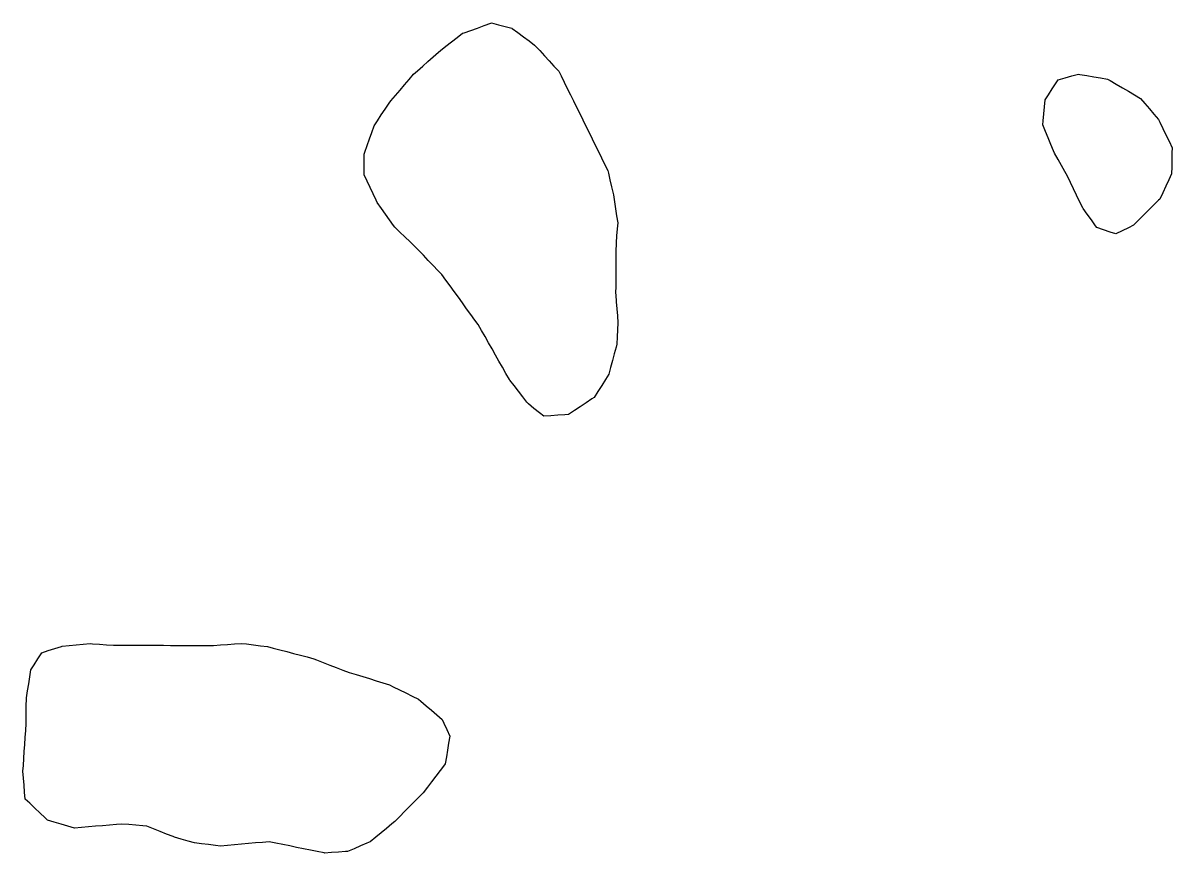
# Model space of a CAD drawing. Header units: millimetres. Extents: x 230 to 3347, y 514 to 5196.
# Drawn here: x 2293.1 to 2456.6, y 3226.2 to 3344.3 of the extents above; entities that cross this region are included whole.
import ezdxf

# ---------------------------------------------------------------- set-up
doc = ezdxf.new("R2010")
doc.units = ezdxf.units.MM
for name, color, linetype in [('ALL_HOLES', 1, 'Continuous'), ('OUTLINE_ISLAND_01_HOLE_178', 1, 'Continuous'), ('OUTLINE_ISLAND_01_HOLE_187', 1, 'Continuous'), ('OUTLINE_ISLAND_01_HOLE_188', 1, 'Continuous')]:
    doc.layers.add(name, color=color, linetype=linetype)

msp = doc.modelspace()

# ---------------------------------------------------------------- linework, layer by layer
at = {"layer": 'ALL_HOLES'}
for points in [[(2359.7884, 3344.2514), (2360.756, 3343.9989), (2361.7236, 3343.7465), (2362.6912, 3343.494), (2362.6972, 3343.4896), (2363.502, 3342.8961), (2364.3068, 3342.3025), (2365.1116, 3341.709), (2365.9164, 3341.1155), (2365.9553, 3341.0733), (2366.6333, 3340.3382), (2367.3112, 3339.6031), (2367.9891, 3338.868), (2368.6671, 3338.1329), (2369.345, 3337.3978), (2369.6669, 3336.7466), (2370.1101, 3335.8501), (2370.5532, 3334.9537), (2370.9964, 3334.0572), (2371.4395, 3333.1608), (2371.8827, 3332.2643), (2372.3258, 3331.3679), (2372.769, 3330.4714), (2373.2121, 3329.575), (2373.6553, 3328.6785), (2374.0984, 3327.7821), (2374.5416, 3326.8856), (2374.9847, 3325.9892), (2375.4279, 3325.0927), (2375.871, 3324.1963), (2376.3142, 3323.2998), (2376.4017, 3322.9215), (2376.6271, 3321.9472), (2376.8525, 3320.973), (2377.0778, 3319.9987), (2377.11, 3319.7965), (2377.2668, 3318.8088), (2377.4236, 3317.8212), (2377.5804, 3316.8336), (2377.7372, 3315.846), (2377.6654, 3315.0001), (2377.5808, 3314.0037), (2377.4962, 3313.0073), (2377.4948, 3312.8484), (2377.4858, 3311.8485), (2377.4768, 3310.8485), (2377.4678, 3309.8485), (2377.4587, 3308.8486), (2377.4497, 3307.8486), (2377.4407, 3306.8487), (2377.4317, 3305.8487), (2377.4522, 3305.5835), (2377.5292, 3304.5864), (2377.6062, 3303.5894), (2377.6833, 3302.5924), (2377.7603, 3301.5954), (2377.7134, 3300.6046), (2377.6662, 3299.6057), (2377.6189, 3298.6068), (2377.5, 3298.1702), (2377.2371, 3297.2054), (2376.9742, 3296.2406), (2376.7113, 3295.2758), (2376.4483, 3294.3109), (2375.9808, 3293.5634), (2375.4506, 3292.7156), (2374.9203, 3291.8678), (2374.39, 3291.0199), (2374.0677, 3290.8033), (2373.2378, 3290.2454), (2372.4078, 3289.6875), (2371.5779, 3289.1296), (2370.748, 3288.5717), (2370.2043, 3288.5348), (2369.2066, 3288.467), (2368.2089, 3288.3993), (2367.2112, 3288.3315), (2366.5864, 3288.83), (2365.8047, 3289.4536), (2365.023, 3290.0773), (2364.826, 3290.3294), (2364.2103, 3291.1173), (2363.5946, 3291.9053), (2362.9789, 3292.6933), (2362.3632, 3293.4812), (2362.3179, 3293.5612), (2361.8251, 3294.4314), (2361.3323, 3295.3015), (2360.8396, 3296.1717), (2360.3468, 3297.0418), (2359.854, 3297.912), (2359.3612, 3298.7821), (2358.8684, 3299.6523), (2358.3757, 3300.5224), (2357.8829, 3301.3926), (2357.4237, 3302.0186), (2356.8323, 3302.825), (2356.2409, 3303.6313), (2355.6494, 3304.4377), (2355.058, 3305.244), (2354.4666, 3306.0504), (2353.8752, 3306.8567), (2353.2837, 3307.6631), (2352.6923, 3308.4695), (2352.1532, 3309.0416), (2351.4675, 3309.7694), (2350.7817, 3310.4972), (2350.096, 3311.225), (2349.4102, 3311.9529), (2348.9033, 3312.4396), (2348.1819, 3313.1322), (2347.4606, 3313.8248), (2346.7393, 3314.5174), (2346.0179, 3315.21), (2345.8455, 3315.4521), (2345.2654, 3316.2667), (2344.6854, 3317.0812), (2344.1053, 3317.8958), (2343.5252, 3318.7104), (2343.3695, 3319.0455), (2342.9482, 3319.9524), (2342.5269, 3320.8593), (2342.1055, 3321.7662), (2341.6842, 3322.6731), (2341.675, 3323.5867), (2341.6649, 3324.5866), (2341.6548, 3325.5866), (2341.7582, 3325.8765), (2342.0941, 3326.8184), (2342.43, 3327.7603), (2342.7659, 3328.7022), (2343.1018, 3329.6441), (2343.5546, 3330.3376), (2344.1014, 3331.1749), (2344.6482, 3332.0121), (2345.1949, 3332.8494), (2345.4673, 3333.1716), (2346.113, 3333.9353), (2346.7586, 3334.6989), (2347.4043, 3335.4625), (2348.0499, 3336.2262), (2348.6955, 3336.9898), (2349.2421, 3337.4725), (2349.9916, 3338.1345), (2350.7412, 3338.7964), (2351.4907, 3339.4584), (2352.2403, 3340.1203), (2352.5102, 3340.33), (2353.2999, 3340.9434), (2354.0897, 3341.5569), (2354.8794, 3342.1703), (2355.6692, 3342.7837), (2355.9053, 3342.8678), (2356.8473, 3343.2035), (2357.7892, 3343.5391), (2358.7312, 3343.8747), (2359.6732, 3344.2104)], [(2440.4132, 3336.1887), (2441.378, 3336.4518), (2442.3427, 3336.715), (2443.3075, 3336.9781), (2443.4747, 3336.9498), (2444.4607, 3336.7829), (2445.4467, 3336.6161), (2446.4326, 3336.4492), (2447.4186, 3336.2823), (2447.7975, 3336.0606), (2448.6605, 3335.5555), (2449.5236, 3335.0505), (2450.3867, 3334.5454), (2451.2498, 3334.0404), (2452.1129, 3333.5353), (2452.7204, 3332.8277), (2453.3718, 3332.069), (2454.0233, 3331.3103), (2454.6747, 3330.5516), (2454.8722, 3330.136), (2455.3016, 3329.2329), (2455.731, 3328.3298), (2456.1603, 3327.4267), (2456.5897, 3326.5235), (2456.5797, 3325.7947), (2456.5661, 3324.7948), (2456.5525, 3323.7949), (2456.5388, 3322.795), (2456.1283, 3321.9311), (2455.6991, 3321.0279), (2455.2698, 3320.1247), (2454.8406, 3319.2215), (2454.6578, 3319.0379), (2453.9521, 3318.3294), (2453.2464, 3317.6209), (2452.5407, 3316.9124), (2451.835, 3316.2039), (2451.1293, 3315.4954), (2450.4031, 3315.1367), (2449.5065, 3314.6939), (2448.6098, 3314.2512), (2447.8032, 3314.5203), (2446.8546, 3314.8368), (2445.906, 3315.1533), (2445.7035, 3315.432), (2445.1158, 3316.241), (2444.528, 3317.05), (2443.9402, 3317.8591), (2443.8782, 3317.9881), (2443.445, 3318.8894), (2443.0119, 3319.7908), (2442.5787, 3320.6921), (2442.1456, 3321.5934), (2441.7124, 3322.4947), (2441.3605, 3323.1173), (2440.8684, 3323.9878), (2440.3763, 3324.8583), (2439.8842, 3325.7289), (2439.7435, 3326.0694), (2439.3618, 3326.9937), (2438.9801, 3327.918), (2438.5984, 3328.8422), (2438.2167, 3329.7665), (2438.2719, 3330.3578), (2438.3649, 3331.3535), (2438.4579, 3332.3491), (2438.5509, 3333.3448), (2439.0126, 3334.0499), (2439.5605, 3334.8865), (2440.1083, 3335.7231)], [(2293.4409, 3233.8962), (2293.3611, 3234.893), (2293.2813, 3235.8898), (2293.2016, 3236.8866), (2293.1218, 3237.8834), (2293.1745, 3238.6693), (2293.2414, 3239.6671), (2293.3082, 3240.6649), (2293.3751, 3241.6626), (2293.442, 3242.6604), (2293.5089, 3243.6581), (2293.5757, 3244.6559), (2293.5796, 3245.1608), (2293.5872, 3246.1608), (2293.5948, 3247.1608), (2293.6024, 3248.1608), (2293.6259, 3248.3065), (2293.7849, 3249.2938), (2293.9439, 3250.2811), (2294.1029, 3251.2684), (2294.2619, 3252.2556), (2294.7265, 3253.005), (2295.2535, 3253.8549), (2295.7804, 3254.7048), (2296.7105, 3255.0047), (2297.6623, 3255.3115), (2298.6141, 3255.6183), (2298.6957, 3255.6261), (2299.6913, 3255.7205), (2300.6868, 3255.815), (2301.6823, 3255.9095), (2302.6778, 3256.0039), (2303.001, 3255.983), (2303.9989, 3255.9184), (2304.9968, 3255.8537), (2305.9947, 3255.7891), (2306.1092, 3255.7886), (2307.1092, 3255.7848), (2308.1092, 3255.781), (2309.1092, 3255.7772), (2310.1092, 3255.7733), (2311.1092, 3255.7695), (2312.1092, 3255.7657), (2313.1092, 3255.7619), (2314.1092, 3255.7581), (2315.1092, 3255.7543), (2316.1091, 3255.7504), (2317.1091, 3255.7466), (2318.1091, 3255.7428), (2319.1091, 3255.739), (2320.1091, 3255.7352), (2320.2302, 3255.7443), (2321.2273, 3255.8196), (2322.2245, 3255.8949), (2323.2217, 3255.9702), (2324.2188, 3256.0455), (2324.9164, 3255.9576), (2325.9085, 3255.8327), (2326.9007, 3255.7077), (2327.8929, 3255.5828), (2328.7151, 3255.3698), (2329.6832, 3255.119), (2330.6512, 3254.8682), (2331.6193, 3254.6174), (2332.5873, 3254.3666), (2333.5553, 3254.1158), (2334.5234, 3253.865), (2334.901, 3253.7122), (2335.8279, 3253.3368), (2336.7548, 3252.9615), (2337.6817, 3252.5862), (2338.6086, 3252.2109), (2339.5477, 3251.9201), (2340.5029, 3251.6242), (2341.4581, 3251.3284), (2342.4134, 3251.0325), (2343.3686, 3250.7366), (2344.3238, 3250.4408), (2345.2791, 3250.1449), (2345.7987, 3249.8842), (2346.6925, 3249.4358), (2347.5863, 3248.9874), (2348.4801, 3248.539), (2349.3739, 3248.0905), (2349.7074, 3247.81), (2350.4727, 3247.1663), (2351.238, 3246.5226), (2352.0033, 3245.8789), (2352.7686, 3245.2352), (2353.0178, 3244.6822), (2353.4288, 3243.7705), (2353.8397, 3242.8588), (2353.8377, 3242.8464), (2353.6781, 3241.8592), (2353.5185, 3240.8721), (2353.3589, 3239.8849), (2353.1994, 3238.8977), (2353.0856, 3238.7493), (2352.4769, 3237.9559), (2351.8683, 3237.1624), (2351.2597, 3236.3689), (2350.6511, 3235.5755), (2350.0425, 3234.782), (2349.5291, 3234.2628), (2348.8261, 3233.5517), (2348.123, 3232.8406), (2347.4199, 3232.1295), (2346.7168, 3231.4183), (2346.0138, 3230.7072), (2345.6101, 3230.3733), (2344.8395, 3229.736), (2344.0688, 3229.0987), (2343.2982, 3228.4614), (2342.5276, 3227.8241), (2342.0562, 3227.6242), (2341.1355, 3227.2339), (2340.2148, 3226.8437), (2339.2941, 3226.4534), (2339.0222, 3226.435), (2338.0245, 3226.3675), (2337.0268, 3226.3), (2336.0291, 3226.2325), (2335.9646, 3226.2455), (2334.9845, 3226.4439), (2334.0043, 3226.6423), (2333.0242, 3226.8407), (2332.0441, 3227.0391), (2331.064, 3227.2375), (2330.0838, 3227.4359), (2329.1037, 3227.6343), (2328.1236, 3227.8327), (2327.2104, 3227.7488), (2326.2146, 3227.6574), (2325.2188, 3227.5659), (2324.2229, 3227.4745), (2323.2271, 3227.3831), (2322.2313, 3227.2916), (2321.2355, 3227.2002), (2320.4904, 3227.2951), (2319.4984, 3227.4216), (2318.5064, 3227.548), (2317.5144, 3227.6744), (2316.6048, 3227.9321), (2315.6427, 3228.2046), (2314.6805, 3228.4772), (2314.4737, 3228.5606), (2313.5462, 3228.9345), (2312.6188, 3229.3085), (2311.6913, 3229.6824), (2310.7639, 3230.0563), (2310.1522, 3230.1055), (2309.1554, 3230.1856), (2308.1586, 3230.2657), (2307.1618, 3230.3459), (2306.4488, 3230.2856), (2305.4523, 3230.2013), (2304.4559, 3230.1171), (2303.4594, 3230.0328), (2302.463, 3229.9485), (2301.4665, 3229.8643), (2300.4701, 3229.78), (2300.4565, 3229.784), (2299.4962, 3230.0628), (2298.5358, 3230.3416), (2297.5755, 3230.6205), (2296.6151, 3230.8993), (2296.2566, 3231.2379), (2295.5294, 3231.9243), (2294.8023, 3232.6108), (2294.0752, 3233.2973)]]:
    msp.add_lwpolyline(points, close=True, dxfattribs=at)
at = {"layer": 'OUTLINE_ISLAND_01_HOLE_178'}
msp.add_lwpolyline([(2293.4409, 3233.8962), (2293.3611, 3234.893), (2293.2813, 3235.8898), (2293.2016, 3236.8866), (2293.1218, 3237.8834), (2293.1745, 3238.6693), (2293.2414, 3239.6671), (2293.3082, 3240.6649), (2293.3751, 3241.6626), (2293.442, 3242.6604), (2293.5089, 3243.6581), (2293.5757, 3244.6559), (2293.5796, 3245.1608), (2293.5872, 3246.1608), (2293.5948, 3247.1608), (2293.6024, 3248.1608), (2293.6259, 3248.3065), (2293.7849, 3249.2938), (2293.9439, 3250.2811), (2294.1029, 3251.2684), (2294.2619, 3252.2556), (2294.7265, 3253.005), (2295.2535, 3253.8549), (2295.7804, 3254.7048), (2296.7105, 3255.0047), (2297.6623, 3255.3115), (2298.6141, 3255.6183), (2298.6957, 3255.6261), (2299.6913, 3255.7205), (2300.6868, 3255.815), (2301.6823, 3255.9095), (2302.6778, 3256.0039), (2303.001, 3255.983), (2303.9989, 3255.9184), (2304.9968, 3255.8537), (2305.9947, 3255.7891), (2306.1092, 3255.7886), (2307.1092, 3255.7848), (2308.1092, 3255.781), (2309.1092, 3255.7772), (2310.1092, 3255.7733), (2311.1092, 3255.7695), (2312.1092, 3255.7657), (2313.1092, 3255.7619), (2314.1092, 3255.7581), (2315.1092, 3255.7543), (2316.1091, 3255.7504), (2317.1091, 3255.7466), (2318.1091, 3255.7428), (2319.1091, 3255.739), (2320.1091, 3255.7352), (2320.2302, 3255.7443), (2321.2273, 3255.8196), (2322.2245, 3255.8949), (2323.2217, 3255.9702), (2324.2188, 3256.0455), (2324.9164, 3255.9576), (2325.9085, 3255.8327), (2326.9007, 3255.7077), (2327.8929, 3255.5828), (2328.7151, 3255.3698), (2329.6832, 3255.119), (2330.6512, 3254.8682), (2331.6193, 3254.6174), (2332.5873, 3254.3666), (2333.5553, 3254.1158), (2334.5234, 3253.865), (2334.901, 3253.7122), (2335.8279, 3253.3368), (2336.7548, 3252.9615), (2337.6817, 3252.5862), (2338.6086, 3252.2109), (2339.5477, 3251.9201), (2340.5029, 3251.6242), (2341.4581, 3251.3284), (2342.4134, 3251.0325), (2343.3686, 3250.7366), (2344.3238, 3250.4408), (2345.2791, 3250.1449), (2345.7987, 3249.8842), (2346.6925, 3249.4358), (2347.5863, 3248.9874), (2348.4801, 3248.539), (2349.3739, 3248.0905), (2349.7074, 3247.81), (2350.4727, 3247.1663), (2351.238, 3246.5226), (2352.0033, 3245.8789), (2352.7686, 3245.2352), (2353.0178, 3244.6822), (2353.4288, 3243.7705), (2353.8397, 3242.8588), (2353.8377, 3242.8464), (2353.6781, 3241.8592), (2353.5185, 3240.8721), (2353.3589, 3239.8849), (2353.1994, 3238.8977), (2353.0856, 3238.7493), (2352.4769, 3237.9559), (2351.8683, 3237.1624), (2351.2597, 3236.3689), (2350.6511, 3235.5755), (2350.0425, 3234.782), (2349.5291, 3234.2628), (2348.8261, 3233.5517), (2348.123, 3232.8406), (2347.4199, 3232.1295), (2346.7168, 3231.4183), (2346.0138, 3230.7072), (2345.6101, 3230.3733), (2344.8395, 3229.736), (2344.0688, 3229.0987), (2343.2982, 3228.4614), (2342.5276, 3227.8241), (2342.0562, 3227.6242), (2341.1355, 3227.2339), (2340.2148, 3226.8437), (2339.2941, 3226.4534), (2339.0222, 3226.435), (2338.0245, 3226.3675), (2337.0268, 3226.3), (2336.0291, 3226.2325), (2335.9646, 3226.2455), (2334.9845, 3226.4439), (2334.0043, 3226.6423), (2333.0242, 3226.8407), (2332.0441, 3227.0391), (2331.064, 3227.2375), (2330.0838, 3227.4359), (2329.1037, 3227.6343), (2328.1236, 3227.8327), (2327.2104, 3227.7488), (2326.2146, 3227.6574), (2325.2188, 3227.5659), (2324.2229, 3227.4745), (2323.2271, 3227.3831), (2322.2313, 3227.2916), (2321.2355, 3227.2002), (2320.4904, 3227.2951), (2319.4984, 3227.4216), (2318.5064, 3227.548), (2317.5144, 3227.6744), (2316.6048, 3227.9321), (2315.6427, 3228.2046), (2314.6805, 3228.4772), (2314.4737, 3228.5606), (2313.5462, 3228.9345), (2312.6188, 3229.3085), (2311.6913, 3229.6824), (2310.7639, 3230.0563), (2310.1522, 3230.1055), (2309.1554, 3230.1856), (2308.1586, 3230.2657), (2307.1618, 3230.3459), (2306.4488, 3230.2856), (2305.4523, 3230.2013), (2304.4559, 3230.1171), (2303.4594, 3230.0328), (2302.463, 3229.9485), (2301.4665, 3229.8643), (2300.4701, 3229.78), (2300.4565, 3229.784), (2299.4962, 3230.0628), (2298.5358, 3230.3416), (2297.5755, 3230.6205), (2296.6151, 3230.8993), (2296.2566, 3231.2379), (2295.5294, 3231.9243), (2294.8023, 3232.6108), (2294.0752, 3233.2973)], close=True, dxfattribs=at)
at = {"layer": 'OUTLINE_ISLAND_01_HOLE_187'}
msp.add_lwpolyline([(2440.4132, 3336.1887), (2441.378, 3336.4518), (2442.3427, 3336.715), (2443.3075, 3336.9781), (2443.4747, 3336.9498), (2444.4607, 3336.7829), (2445.4467, 3336.6161), (2446.4326, 3336.4492), (2447.4186, 3336.2823), (2447.7975, 3336.0606), (2448.6605, 3335.5555), (2449.5236, 3335.0505), (2450.3867, 3334.5454), (2451.2498, 3334.0404), (2452.1129, 3333.5353), (2452.7204, 3332.8277), (2453.3718, 3332.069), (2454.0233, 3331.3103), (2454.6747, 3330.5516), (2454.8722, 3330.136), (2455.3016, 3329.2329), (2455.731, 3328.3298), (2456.1603, 3327.4267), (2456.5897, 3326.5235), (2456.5797, 3325.7947), (2456.5661, 3324.7948), (2456.5525, 3323.7949), (2456.5388, 3322.795), (2456.1283, 3321.9311), (2455.6991, 3321.0279), (2455.2698, 3320.1247), (2454.8406, 3319.2215), (2454.6578, 3319.0379), (2453.9521, 3318.3294), (2453.2464, 3317.6209), (2452.5407, 3316.9124), (2451.835, 3316.2039), (2451.1293, 3315.4954), (2450.4031, 3315.1367), (2449.5065, 3314.6939), (2448.6098, 3314.2512), (2447.8032, 3314.5203), (2446.8546, 3314.8368), (2445.906, 3315.1533), (2445.7035, 3315.432), (2445.1158, 3316.241), (2444.528, 3317.05), (2443.9402, 3317.8591), (2443.8782, 3317.9881), (2443.445, 3318.8894), (2443.0119, 3319.7908), (2442.5787, 3320.6921), (2442.1456, 3321.5934), (2441.7124, 3322.4947), (2441.3605, 3323.1173), (2440.8684, 3323.9878), (2440.3763, 3324.8583), (2439.8842, 3325.7289), (2439.7435, 3326.0694), (2439.3618, 3326.9937), (2438.9801, 3327.918), (2438.5984, 3328.8422), (2438.2167, 3329.7665), (2438.2719, 3330.3578), (2438.3649, 3331.3535), (2438.4579, 3332.3491), (2438.5509, 3333.3448), (2439.0126, 3334.0499), (2439.5605, 3334.8865), (2440.1083, 3335.7231)], close=True, dxfattribs=at)
at = {"layer": 'OUTLINE_ISLAND_01_HOLE_188'}
msp.add_lwpolyline([(2359.7884, 3344.2514), (2360.756, 3343.9989), (2361.7236, 3343.7465), (2362.6912, 3343.494), (2362.6972, 3343.4896), (2363.502, 3342.8961), (2364.3068, 3342.3025), (2365.1116, 3341.709), (2365.9164, 3341.1155), (2365.9553, 3341.0733), (2366.6333, 3340.3382), (2367.3112, 3339.6031), (2367.9891, 3338.868), (2368.6671, 3338.1329), (2369.345, 3337.3978), (2369.6669, 3336.7466), (2370.1101, 3335.8501), (2370.5532, 3334.9537), (2370.9964, 3334.0572), (2371.4395, 3333.1608), (2371.8827, 3332.2643), (2372.3258, 3331.3679), (2372.769, 3330.4714), (2373.2121, 3329.575), (2373.6553, 3328.6785), (2374.0984, 3327.7821), (2374.5416, 3326.8856), (2374.9847, 3325.9892), (2375.4279, 3325.0927), (2375.871, 3324.1963), (2376.3142, 3323.2998), (2376.4017, 3322.9215), (2376.6271, 3321.9472), (2376.8525, 3320.973), (2377.0778, 3319.9987), (2377.11, 3319.7965), (2377.2668, 3318.8088), (2377.4236, 3317.8212), (2377.5804, 3316.8336), (2377.7372, 3315.846), (2377.6654, 3315.0001), (2377.5808, 3314.0037), (2377.4962, 3313.0073), (2377.4948, 3312.8484), (2377.4858, 3311.8485), (2377.4768, 3310.8485), (2377.4678, 3309.8485), (2377.4587, 3308.8486), (2377.4497, 3307.8486), (2377.4407, 3306.8487), (2377.4317, 3305.8487), (2377.4522, 3305.5835), (2377.5292, 3304.5864), (2377.6062, 3303.5894), (2377.6833, 3302.5924), (2377.7603, 3301.5954), (2377.7134, 3300.6046), (2377.6662, 3299.6057), (2377.6189, 3298.6068), (2377.5, 3298.1702), (2377.2371, 3297.2054), (2376.9742, 3296.2406), (2376.7113, 3295.2758), (2376.4483, 3294.3109), (2375.9808, 3293.5634), (2375.4506, 3292.7156), (2374.9203, 3291.8678), (2374.39, 3291.0199), (2374.0677, 3290.8033), (2373.2378, 3290.2454), (2372.4078, 3289.6875), (2371.5779, 3289.1296), (2370.748, 3288.5717), (2370.2043, 3288.5348), (2369.2066, 3288.467), (2368.2089, 3288.3993), (2367.2112, 3288.3315), (2366.5864, 3288.83), (2365.8047, 3289.4536), (2365.023, 3290.0773), (2364.826, 3290.3294), (2364.2103, 3291.1173), (2363.5946, 3291.9053), (2362.9789, 3292.6933), (2362.3632, 3293.4812), (2362.3179, 3293.5612), (2361.8251, 3294.4314), (2361.3323, 3295.3015), (2360.8396, 3296.1717), (2360.3468, 3297.0418), (2359.854, 3297.912), (2359.3612, 3298.7821), (2358.8684, 3299.6523), (2358.3757, 3300.5224), (2357.8829, 3301.3926), (2357.4237, 3302.0186), (2356.8323, 3302.825), (2356.2409, 3303.6313), (2355.6494, 3304.4377), (2355.058, 3305.244), (2354.4666, 3306.0504), (2353.8752, 3306.8567), (2353.2837, 3307.6631), (2352.6923, 3308.4695), (2352.1532, 3309.0416), (2351.4675, 3309.7694), (2350.7817, 3310.4972), (2350.096, 3311.225), (2349.4102, 3311.9529), (2348.9033, 3312.4396), (2348.1819, 3313.1322), (2347.4606, 3313.8248), (2346.7393, 3314.5174), (2346.0179, 3315.21), (2345.8455, 3315.4521), (2345.2654, 3316.2667), (2344.6854, 3317.0812), (2344.1053, 3317.8958), (2343.5252, 3318.7104), (2343.3695, 3319.0455), (2342.9482, 3319.9524), (2342.5269, 3320.8593), (2342.1055, 3321.7662), (2341.6842, 3322.6731), (2341.675, 3323.5867), (2341.6649, 3324.5866), (2341.6548, 3325.5866), (2341.7582, 3325.8765), (2342.0941, 3326.8184), (2342.43, 3327.7603), (2342.7659, 3328.7022), (2343.1018, 3329.6441), (2343.5546, 3330.3376), (2344.1014, 3331.1749), (2344.6482, 3332.0121), (2345.1949, 3332.8494), (2345.4673, 3333.1716), (2346.113, 3333.9353), (2346.7586, 3334.6989), (2347.4043, 3335.4625), (2348.0499, 3336.2262), (2348.6955, 3336.9898), (2349.2421, 3337.4725), (2349.9916, 3338.1345), (2350.7412, 3338.7964), (2351.4907, 3339.4584), (2352.2403, 3340.1203), (2352.5102, 3340.33), (2353.2999, 3340.9434), (2354.0897, 3341.5569), (2354.8794, 3342.1703), (2355.6692, 3342.7837), (2355.9053, 3342.8678), (2356.8473, 3343.2035), (2357.7892, 3343.5391), (2358.7312, 3343.8747), (2359.6732, 3344.2104)], close=True, dxfattribs=at)

doc.saveas('drawing.dxf')
